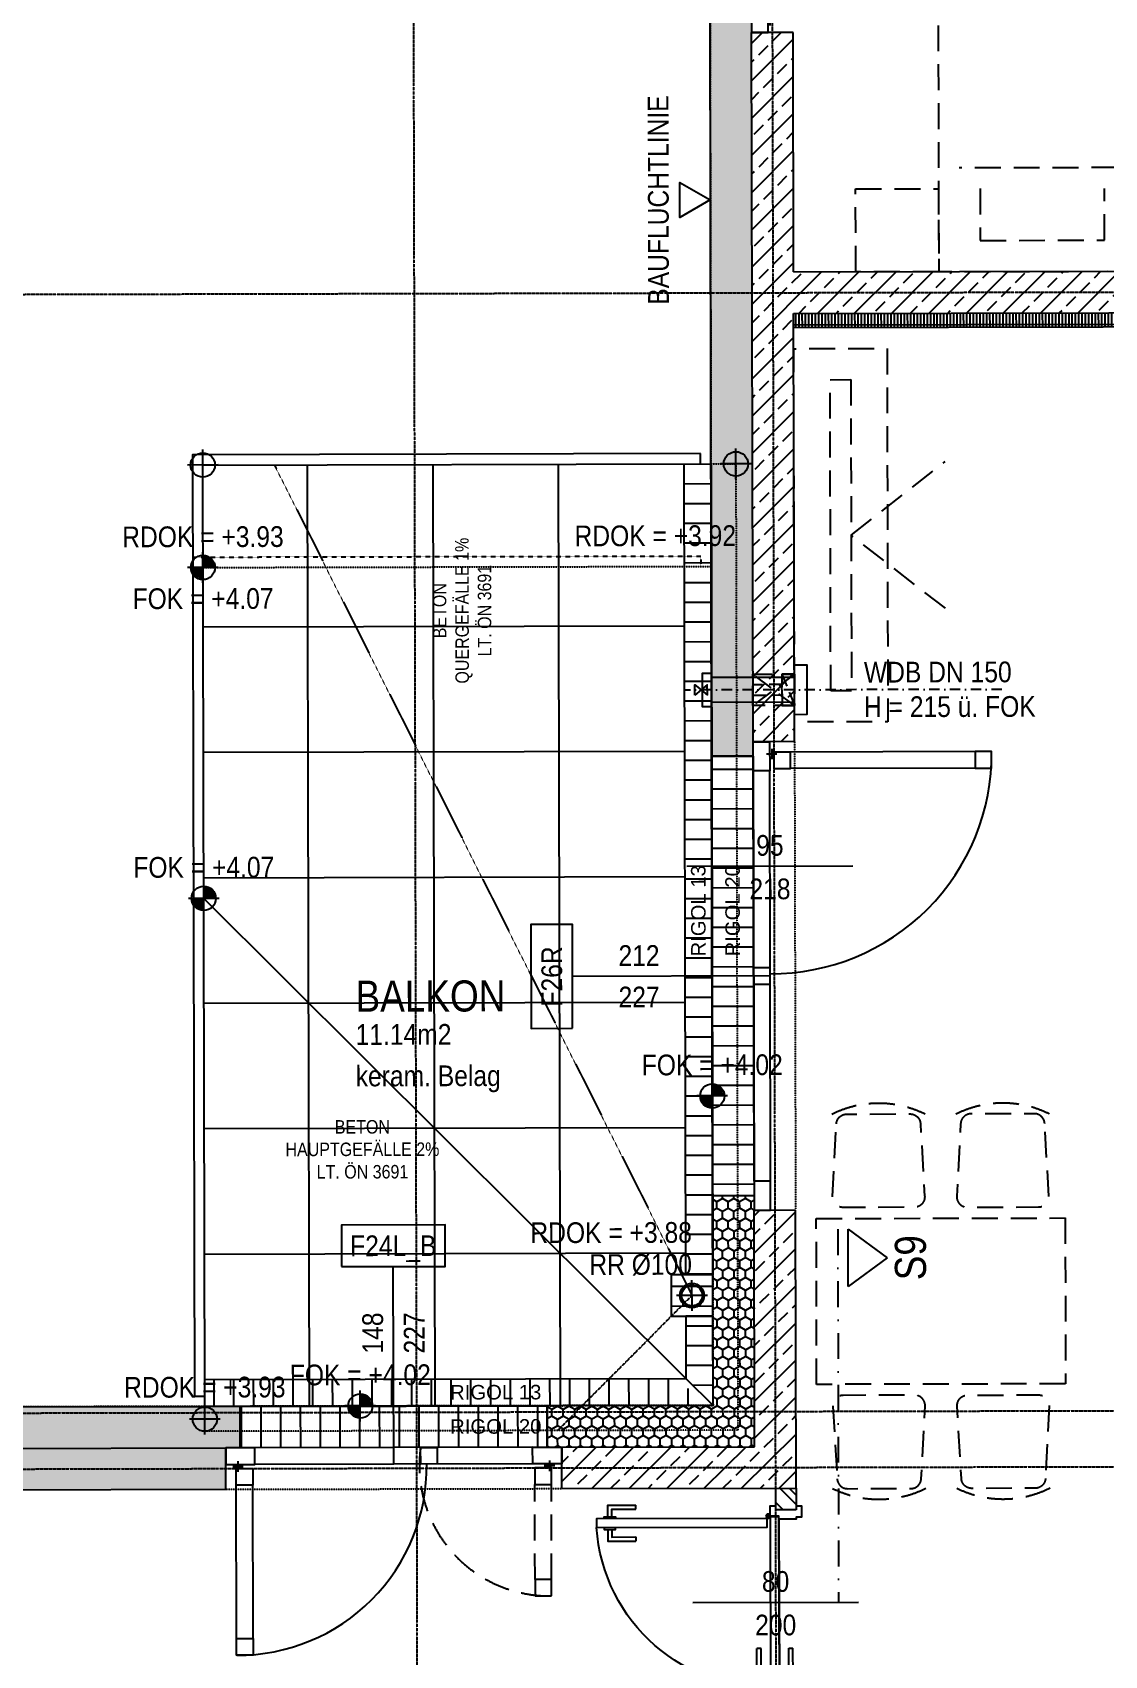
# Model space of a CAD drawing. Header units: millimetres. Extents: x -378801 to -302223, y -36469 to 154078.
# Drawn here: x -322898 to -317729, y 9235 to 17063 of the extents above; entities that cross this region are included whole.
import ezdxf
from ezdxf.enums import TextEntityAlignment as Align

# ---------------------------------------------------------------- set-up
doc = ezdxf.new("R2010")
doc.units = ezdxf.units.MM
for name, pattern in [('DASHDOT', [1, 0.5, -0.25, 0, -0.25]), ('HIDDEN2', [0.1875, 0.125, -0.0625]), ('STRICHLINIE', [0.75, 0.5, -0.25]), ('STRICHPUNKT', [1, 0.5, -0.25, 0, -0.25]), ('STRICHPUNKTX2', [2, 1, -0.5, 0, -0.5])]:
    doc.linetypes.add(name, pattern=pattern)
for name, color, linetype in [('00_HLP---------M0', 6, 'Continuous'), ('01-BFL-G00-L01-M0', 10, 'Continuous'), ('01-HID-G00-L01-ENTWÄSSERUNG', 8, 'HIDDEN2'), ('01-SCH-G00-L01-M0', 8, 'STRICHPUNKTX2'), ('01-SYM-G00-L01-M0', 8, 'Continuous'), ('01-TXT---------M0', 1, 'Continuous'), ('01-TXT---------PP', 1, 'Continuous'), ('01-TXT-G00-L01-M0', 1, 'Continuous'), ('02-ANS-G00-L01-M0', 8, 'Continuous'), ('02-ANS-G00-L01-Rigol', 8, 'Continuous'), ('02-AXO-G00-L01-M0', 8, 'STRICHPUNKT'), ('02-DIM-G00-L01-BEHÖRDE', 20, 'Continuous'), ('02-FIL-G00-L01-LILA', 223, 'Continuous'), ('02-FIL-G00-L01-ORANGE', 40, 'Continuous'), ('02-FIL-G00-L01-PLATTENBELAG', 253, 'Continuous'), ('02-FIL-G00-L01-STB', 8, 'Continuous'), ('02-HID-G00-L01-M0', 8, 'HIDDEN2'), ('02-TWA---------M0', 4, 'Continuous'), ('02-TWA-G00-L01-M0', 4, 'Continuous'), ('02-WDA---------M0', 8, 'Continuous'), ('02-WDA-G00-L01-M0', 8, 'Continuous'), ('02-ZWA---------M0', 2, 'Continuous'), ('02-ZWA-G00-L01-M0', 2, 'Continuous'), ('03-SYM-G00-L01-M0', 8, 'Continuous'), ('04-HLP---------M0', 8, 'HIDDEN2'), ('04-STO---------M0', 1, 'Continuous'), ('04-SYM---------EP', 8, 'Continuous'), ('04-SYM-G00-L01-EP', 8, 'Continuous'), ('04-TXT---------EP', 8, 'Continuous'), ('04-TXT-G00-L01-M0', 8, 'Continuous'), ('04-TXT-G00-L01-POS', 8, 'Continuous'), ('05-STO--------M0', 1, 'Continuous'), ('05-SYM---------M0', 8, 'Continuous'), ('05-SYM--------M0', 8, 'Continuous'), ('05-SYM-G00-L01-M0', 8, 'Continuous'), ('05-TXT---------PP', 8, 'Continuous'), ('05-TXT--------M0', 8, 'Continuous'), ('05-TXT-G00-L01-M0', 8, 'Continuous'), ('07-SAN---------M0', 8, 'Continuous'), ('07-SAN-G00-L01-M0', 8, 'Continuous'), ('07-TXT---------M0', 8, 'Continuous'), ('07-TXT-G00-L01-M0', 8, 'Continuous'), ('07_MOB-G00-L01-M0', 6, 'HIDDEN2')]:
    doc.layers.add(name, color=color, linetype=linetype)
doc.styles.add('ARIAL', font='arial.ttf', dxfattribs={"width": 0.85})
doc.styles.get("Standard").update_dxf_attribs({"font": 'arial.ttf'})
pattern_1 = [(90.122164, (-277267.837, 4862.295), (-27.597781, 47.566265), [31.75, -63.5]), (210.122164, (-277267.837, 4862.295), (-27.394703, -47.683512), [31.75, -63.5]), (150.122164, (-277267.837, 4862.295), (-54.992485, -0.117247), [-63.5, 31.75])]
pattern_2 = [(45.12216, (-392171.63, -40382.8), (-89.99383, 89.61088), []), (45.12216, (-392081.83, -40382.61), (-89.99383, 89.61088), [63.5, -31.75])]
pattern_3 = [(0.12216, (-392171.63, -40382.8), (-0.20309, 95.24978), [])]

# ---------------------------------------------------------------- blocks, each defined once
blk = doc.blocks.new('Fenster Doppelt 196')
at = {"layer": '02-WDA---------M0'}
for points in [[(-1.55, -0.2), (-1.55, -0.4)], [(-0.07, -0.2), (-0.07, -0.4)]]:
    blk.add_lwpolyline(points, dxfattribs=at)
at = {"layer": '04-HLP---------M0', "linetype": 'Continuous'}
for points in [[(-0.13, 0.72), (-0.13, 0.8), (-0.05, 0.8), (-0.05, 0.72)], [(-0.13, -0.1), (-0.13, -0.02), (-0.05, -0.02), (-0.05, -0.1)]]:
    blk.add_lwpolyline(points, close=True, dxfattribs=at)
for points in [[(-0.13, 0.72), (-0.13, -0.02)], [(-0.05, 0.72), (-0.05, -0.02)]]:
    blk.add_lwpolyline(points, dxfattribs=at)
at = {"layer": '04-HLP---------M0'}
for points in [[(-1.49, 0.4374), (-1.49, 0.5174), (-1.57, 0.5174), (-1.57, 0.4374)], [(-1.49, -0.1), (-1.49, -0.02), (-1.57, -0.02), (-1.57, -0.1)]]:
    blk.add_lwpolyline(points, close=True, dxfattribs=at)
for points in [[(-1.57, 0.4374), (-1.57, -0.02)], [(-1.49, 0.4374), (-1.49, -0.02)], [(-1.586, -0.11), (-1.536, -0.11)], [(-1.561, -0.135), (-1.561, -0.085)], [(-0.034, -0.11), (-0.084, -0.11)], [(-0.059, -0.135), (-0.059, -0.085)]]:
    blk.add_lwpolyline(points, dxfattribs=at)
at = {"layer": '04-HLP---------M0', "linetype": 'Continuous'}
blk.add_arc((-0.059, -0.11), 0.91, 89.53543, 180.51619, dxfattribs=at)
at = {"layer": '04-HLP---------M0'}
blk.add_arc((-1.561, -0.11), 0.6275, 351.75368, 90.82182, dxfattribs=at)
at = {"layer": '04-STO---------M0'}
for points in [[(-1.48, -0.2), (-1.62, -0.2), (-1.62, -0.12), (-1.48, -0.12)], [(-0.94, -0.2), (-1.02, -0.2), (-1.02, -0.12), (-0.94, -0.12)], [(-0.14, -0.2), (0, -0.2), (0, -0.12), (-0.14, -0.12)]]:
    blk.add_lwpolyline(points, close=True, dxfattribs=at)
at = {"layer": '04-SYM---------EP'}
for p, q in [((-1.48, -0.12), (-0.14, -0.12)), ((-1.48, -0.2), (-0.14, -0.2))]:
    blk.add_line(p, q, dxfattribs=at)
blk = doc.blocks.new('TÜR-80_10er-WAND')
at = {"layer": '00_HLP---------M0'}
for points in [[(-0.3575, 0.027), (-0.3575, 0.083), (-0.2225, 0.083)], [(-0.2225, 0.063), (-0.2225, 0.083)], [(0.4, 0.017), (-0.4, 0.017)], [(-0.375, 0.017), (-0.375, 0.027), (-0.32, 0.027), (-0.32, 0.017)], [(-0.3375, 0.027), (-0.3375, 0.063), (-0.2225, 0.063)], [(-0.375, -0.025), (-0.375, -0.035), (-0.32, -0.035), (-0.32, -0.025)], [(-0.3575, -0.035), (-0.3575, -0.091), (-0.2225, -0.091)], [(-0.3375, -0.035), (-0.3375, -0.071), (-0.2225, -0.071)], [(-0.2225, -0.071), (-0.2225, -0.091)]]:
    blk.add_lwpolyline(points, dxfattribs=at)
blk.add_lwpolyline([(0.4115, -0.025), (-0.4115, -0.025), (-0.4115, -0.025), (-0.4115, 0.017), (0.4115, 0.017)], close=True, dxfattribs=at)
at = {"layer": '02-ZWA---------M0'}
for points in [[(-0.445, 0.1), (-0.445, 0)], [(0.445, 0.1), (0.445, 0)]]:
    blk.add_lwpolyline(points, dxfattribs=at)
at = {"layer": '05-STO--------M0'}
for points in [[(-0.465, 0.1), (-0.465, 0.125), (-0.41, 0.125), (-0.41, 0.1), (-0.4, 0.1), (-0.4, 0.017), (-0.415, 0.017), (-0.415, -0.025), (-0.465, -0.025), (-0.465, 0)], [(0.465, 0.1), (0.465, 0.125), (0.41, 0.125), (0.41, 0.1), (0.4, 0.1), (0.4, 0.017), (0.415, 0.017), (0.415, -0.025), (0.465, -0.025), (0.465, 0)]]:
    blk.add_lwpolyline(points, dxfattribs=at)
at = {"layer": '05-SYM---------M0'}
for points in [[(0.352, -0.8085), (0.296, -0.8085), (0.296, -0.6735)], [(0.316, -0.6735), (0.296, -0.6735)], [(0.352, -0.7885), (0.316, -0.7885), (0.316, -0.6735)], [(0.414, -0.8085), (0.47, -0.8085), (0.47, -0.6735)], [(0.414, -0.7885), (0.45, -0.7885), (0.45, -0.6735)], [(0.45, -0.6735), (0.47, -0.6735)], [(0.362, -0.826), (0.352, -0.826), (0.352, -0.771), (0.362, -0.771)], [(0.404, -0.826), (0.414, -0.826), (0.414, -0.771), (0.404, -0.771)]]:
    blk.add_lwpolyline(points, dxfattribs=at)
at = {"layer": '05-SYM--------M0'}
blk.add_lwpolyline([(0.404, -0.0395), (0.404, -0.8625), (0.404, -0.8625), (0.362, -0.8625), (0.362, -0.0395)], close=True, dxfattribs=at)
for points in [[(0.41, -0.036), (0.42, -0.036)], [(0.415, -0.031), (0.415, -0.041)]]:
    blk.add_lwpolyline(points, dxfattribs=at)
blk.add_circle((0.415, -0.036), 0.01, dxfattribs=at)
blk.add_arc((0.415, -0.036), 0.8282, 176.33088, 266.33088, dxfattribs=at)
blk = doc.blocks.new('05-TXT')
at = {"layer": '05-TXT--------M0'}
blk.add_line((-0.4, 0), (0.4, 0), dxfattribs=at)
at = {"layer": '05-TXT--------M0', "color": 8, "style": 'ARIAL', "width": 0.85}
blk.add_attdef('BREITE', text='', height=0.1, dxfattribs=at).set_placement((0, 0.05), align=Align.CENTER)
blk.add_attdef('HÖHE', text='', height=0.1, rotation=360, dxfattribs=at).set_placement((0, -0.06), align=Align.TOP_CENTER)
blk = doc.blocks.new('01-SQM')
at = {"layer": '01-TXT---------M0', "color": 1, "style": 'ARIAL', "width": 0.85}
blk.add_attdef('ROOM', (0, 0), '', height=0.15, dxfattribs=at)
blk.add_attdef('AREA', text='', height=0.1, dxfattribs=at).set_placement((0, -0.06), align=Align.TOP_LEFT)
at = {"layer": '01-TXT---------PP', "color": 1, "style": 'ARIAL', "width": 0.85}
blk.add_attdef('NR', text='', height=0.15, dxfattribs=at).set_placement((-0.1173, 0), align=Align.RIGHT)
blk.add_attdef('FLOOR', text='', height=0.1, dxfattribs=at).set_placement((0, -0.26), align=Align.TOP_LEFT)
blk = doc.blocks.new('04-TXT')
blk.add_line((0, 0), (0.9529, 0))
at = {"layer": '04-TXT---------EP', "color": 8, "style": 'ARIAL', "width": 0.85}
blk.add_attdef('WIDTH', text='', height=0.1, dxfattribs=at).set_placement((0.6322, 0.05), align=Align.CENTER)
blk.add_attdef('HEIGHT', text='', height=0.1, dxfattribs=at).set_placement((0.6322, -0.05), align=Align.TOP_CENTER)
blk = doc.blocks.new('03-rar')
blk.add_circle((0, 0), 0.05)
at = {"layer": '01-TXT---------M0', "color": 8, "style": 'ARIAL', "width": 0.85}
blk.add_attdef('RR', text='', height=0.1, dxfattribs=at).set_placement((0, 0.1), align=Align.CENTER)
blk = doc.blocks.new('01-HK1')
for p, q in [((-0.0005, -0.0742), (-0.0005, 0.0742)), ((0.0737, 0), (-0.0747, 0))]:
    blk.add_line(p, q)
blk.add_circle((-0.0005, 0), 0.0586)
for points in [[(-0.0005, 0.0586), (0.0409, 0.0414), (-0.0005, 0)], [(-0.0005, 0), (0.0581, 0), (0.0409, 0.0414)], [(-0.0591, 0), (-0.0419, -0.0414), (-0.0005, 0)], [(-0.0419, -0.0414), (-0.0005, -0.0586), (-0.0005, 0)]]:
    blk.add_solid(points)
at = {"layer": '01-TXT---------M0', "color": 8, "style": 'ARIAL', "width": 0.85}
blk.add_attdef('HEIGHT', text='', height=0.1, dxfattribs=at).set_placement((0, 0.2), align=Align.TOP_CENTER)
blk = doc.blocks.new('schnittführung')
at = {"color": 4, "linetype": 'DASHDOT', "ltscale": 0.25}
blk.add_line((0.2375, -0.1378), (0.2375, 1.6622), dxfattribs=at)
blk.add_line((0.2375, -0.1378), (0.2375, 1.6622), dxfattribs=at)
blk.add_line((0.2375, -0.1378), (0.2375, 1.6622), dxfattribs=at)
at = {"color": 4}
blk.add_lwpolyline([(0.1875, 0.1378), (0.1875, -0.1378), (0, 0)], close=True, dxfattribs=at)
at = {"layer": '07-TXT---------M0', "color": 9, "style": 'ARIAL', "text_generation_flag": 6, "width": 0.85}
blk.add_attdef('SCHNITT', text='', height=0.15, rotation=270, dxfattribs=at).set_placement((-0.0373, 0), align=Align.CENTER)
blk = doc.blocks.new('möbel_tisch')
at = {"flags": 128}
for points in [[(0.0979, 0.856, -0.39805), (0.1479, 0.9032), (0.4533, 0.9032, -0.39805), (0.5032, 0.856), (0.5226, 0.506, -0.430564), (0.4727, 0.4532), (0.1284, 0.4532, -0.430564), (0.0785, 0.506)], [(1.1021, 0.856, 0.39805), (1.0521, 0.9032), (0.7467, 0.9032, 0.39805), (0.6968, 0.856), (0.6774, 0.506, 0.430564), (0.7273, 0.4532), (1.0716, 0.4532, 0.430564), (1.1215, 0.506)], [(0.0979, -0.856, 0.39805), (0.1479, -0.9032), (0.4533, -0.9032, 0.39805), (0.5032, -0.856), (0.5226, -0.506, 0.430564), (0.4727, -0.4532), (0.1284, -0.4532, 0.430564), (0.0785, -0.506)], [(1.1021, -0.856, -0.39805), (1.0521, -0.9032), (0.7467, -0.9032, -0.39805), (0.6968, -0.856), (0.6774, -0.506, -0.430564), (0.7273, -0.4532), (1.0716, -0.4532, -0.430564), (1.1215, -0.506)]]:
    blk.add_lwpolyline(points, format="xyb", close=True, dxfattribs=at)
blk.add_lwpolyline([(1.2, 0.4), (0, 0.4), (0, -0.4), (1.2, -0.4)], close=True)
for centre, start, end in [((0.3006, 0.4532), 63.43495, 116.56505), ((0.8994, 0.4532), 63.43495, 116.56505), ((0.3006, -0.4532), 243.43495, 296.56505), ((0.8994, -0.4532), 243.43495, 296.56505)]:
    blk.add_arc(centre, 0.5031, start, end)
blk = doc.blocks.new('BETT')
for points in [[(0, 0.95), (-0.4, 0.95), (-0.4, 1.35), (0, 1.35)], [(0, -1.35), (-0.4, -1.35), (-0.4, -0.95), (0, -0.95)]]:
    blk.add_lwpolyline(points, close=True)
at = {"flags": 128}
blk.add_lwpolyline([(-2.1, 0.95), (-2.1, -0.95), (0, -0.95), (0, 0.95)], close=True, dxfattribs=at)
for points in [[(-0.5, 0.85), (-0.5, -0.85)], [(-0.4, 0.75), (-0.15, 0.75), (-0.15, 0.15), (-0.4, 0.15)], [(-0.4, -0.75), (-0.15, -0.75), (-0.15, -0.15), (-0.4, -0.15)]]:
    blk.add_lwpolyline(points)
blk = doc.blocks.new('TV-180')
at = {"flags": 128}
blk.add_lwpolyline([(0, -1.8), (0, 0), (0.45, 0), (0.45, -1.8)], close=True, dxfattribs=at)
blk.add_lwpolyline([(0.275, -0.15), (0.275, -1.65), (0.175, -1.65), (0.175, -0.15)], close=True)
blk.add_lwpolyline([(0.7286, -1.2536), (0.275, -0.9), (0.7286, -0.5464)])
blk = doc.blocks.new('WANDLÜFER')
at = {"layer": '02-TWA---------M0', "linetype": 'HIDDEN2', "ltscale": 0.75}
for points in [[(0.075, 0), (0.075, -0.2), (-0.075, -0.2), (-0.075, 0), (0.075, 0)], [(-0.075, 0), (0.075, -0.2)], [(0.075, 0), (-0.075, -0.2)]]:
    blk.add_lwpolyline(points, dxfattribs=at)
at = {"layer": '07-SAN---------M0', "linetype": 'STRICHPUNKT', "ltscale": 0.1}
blk.add_lwpolyline([(0, 1), (0, -0.53)], dxfattribs=at)
at = {"layer": '07-SAN---------M0'}
for points in [[(0, 0), (-0.12, 0), (-0.12, 0.06), (0.12, 0.06), (0.12, 0)], [(0.08, -0.4), (-0.08, -0.4), (-0.08, -0.445), (0.08, -0.445)]]:
    blk.add_lwpolyline(points, close=True, dxfattribs=at)
for points in [[(-0.06, 0), (-0.06, -0.4)], [(0.06, 0), (0.06, -0.4)]]:
    blk.add_lwpolyline(points, dxfattribs=at)
blk = doc.blocks.new('01-HK3')
blk.add_lwpolyline([(0, 0), (0.0423, 0.0732), (-0.0423, 0.0732)], close=True)
at = {"color": 0, "style": 'ARIAL', "width": 0.85}
blk.add_attdef('HEIGHT', text='', height=0.05, dxfattribs=at).set_placement((0, 0.35), align=Align.TOP_CENTER)
blk = doc.blocks.new('türachse&qualität')
at = {"layer": '05-SYM---------M0'}
blk.add_line((-0.4, 0), (-0.4, 0), dxfattribs=at)
at = {"layer": '05-TXT---------PP'}
blk.add_lwpolyline([(-0.5, -0.25), (-0.5, 0.25), (-0.7, 0.25), (-0.7, -0.25)], close=True, dxfattribs=at)
at = {"layer": '05-TXT---------PP', "color": 8, "style": 'ARIAL', "text_generation_flag": 6, "width": 0.85}
blk.add_attdef('POS.NR.', text='', height=0.1, rotation=270, dxfattribs=at).set_placement((-0.6529, -0.0112), align=Align.TOP_CENTER)
blk = doc.blocks.new('FENSTER_214')
at = {"layer": '02-WDA---------M0'}
for points in [[(-2.19, 0), (-2.19, 0.2)], [(-0.07, 0), (-0.07, 0.1999)]]:
    blk.add_lwpolyline(points, dxfattribs=at)
at = {"layer": '04-HLP---------M0'}
for points in [[(-0.059, -0.065), (-0.059, -0.115)], [(-0.034, -0.09), (-0.084, -0.09)]]:
    blk.add_lwpolyline(points, dxfattribs=at)
at = {"layer": '04-HLP---------M0', "linetype": 'Continuous'}
for points in [[(-0.13, -0.1), (-0.13, -0.18), (-0.05, -0.18), (-0.05, -0.1)], [(-0.13, -1.07), (-0.13, -1.15), (-0.05, -1.15), (-0.05, -1.07)]]:
    blk.add_lwpolyline(points, close=True, dxfattribs=at)
for points in [[(-0.13, -1.07), (-0.13, -0.18)], [(-0.05, -1.07), (-0.05, -0.18)]]:
    blk.add_lwpolyline(points, dxfattribs=at)
blk.add_arc((-0.059, -0.09), 1.06, 179.48381, 270.46457, dxfattribs=at)
at = {"layer": '04-STO---------M0'}
for points in [[(-1.09, 0), (-1.17, 0), (-1.17, -0.08), (-1.09, -0.08)], [(-0.14, 0), (0, 0), (0, -0.08), (-0.14, -0.08)], [(-2.12, 0), (-2.26, 0), (-2.26, -0.08), (-2.12, -0.08)]]:
    blk.add_lwpolyline(points, close=True, dxfattribs=at)
at = {"layer": '04-SYM---------EP'}
for p, q in [((-2.12, 0), (-0.14, 0)), ((-2.12, -0.08), (-0.14, -0.08))]:
    blk.add_line(p, q, dxfattribs=at)
blk = doc.blocks.new('01-HK2')
for p, q in [((0.098, 0), (-0.098, 0)), ((0, -0.098), (0, 0.098))]:
    blk.add_line(p, q)
blk.add_circle((0, 0), 0.0773)
at = {"layer": '01-TXT---------M0', "color": 8, "style": 'ARIAL', "width": 0.85}
blk.add_attdef('HEIGHT', text='', height=0.1, rotation=360, dxfattribs=at).set_placement((0, 0.132), align=Align.BOTTOM_CENTER)
blk = doc.blocks.new('07_Kemper-ventil')
at = {"layer": '02-TWA---------M0', "linetype": 'HIDDEN2', "ltscale": 0.5}
for points in [[(-0.075, 0), (-0.075, -0.06), (0.075, -0.06), (0.075, 0), (-0.075, 0)], [(-0.025, -0.06), (-0.025, -0.2), (0.025, -0.2), (0.025, -0.06)]]:
    blk.add_lwpolyline(points, close=True, dxfattribs=at)
blk.add_lwpolyline([(-0.075, -0.06), (0.075, 0)], dxfattribs=at)
at = {"layer": '07-SAN---------M0', "linetype": 'STRICHPUNKT', "ltscale": 0.1}
blk.add_lwpolyline([(0, 0), (0, -0.48)], dxfattribs=at)
at = {"layer": '07-SAN---------M0'}
for points in [[(0.025, -0.42), (-0.025, -0.42), (0, -0.45), (0.025, -0.42)], [(0.025, -0.48), (-0.025, -0.48), (0, -0.45), (0.025, -0.48)]]:
    blk.add_lwpolyline(points, close=True, dxfattribs=at)

msp = doc.modelspace()

# ---------------------------------------------------------------- hatches: boundary and pattern name
at = {"layer": '02-ANS-G00-L01-Rigol', "true_color": 0x636466}
h = msp.add_hatch(dxfattribs=at)
h.set_pattern_fill('ANSI31', color=251, scale=30, angle=602.46115551, style=0)
h.set_pattern_definition([(0.12216, (-389651.03, -16694.99), (-0.20309, 95.24978), [])])
h.paths.add_polyline_path([(-319756.8489, 14981.7249), (-319626.8492, 14982.0021), (-319618.5387, 11072.0109), (-319748.5385, 11071.7337)])
h = msp.add_hatch(dxfattribs=at)
h.set_pattern_fill('ANSI31', color=251, scale=30, angle=602.46115552, style=0)
h.set_pattern_definition([(0.12216, (-389449.92, -17214.56), (-0.20309, 95.24978), [])])
h.paths.add_polyline_path([(-319623.8726, 13572.0052), (-319423.8731, 13572.4317), (-319419.3529, 11452.4365), (-319619.3524, 11452.01)])
h = msp.add_hatch(dxfattribs=at)
h.set_pattern_fill('ANSI31', color=251, scale=30, angle=422.16870486, style=0)
h.set_pattern_definition(pattern_3)
h.paths.add_polyline_path([(-319618.1123, 10872.0114), (-319618.5387, 11072.0109), (-319818.5383, 11071.5845), (-319818.1119, 10871.5849)])
h = msp.add_hatch(dxfattribs=at)
h.set_pattern_fill('ANSI31', color=251, scale=30, angle=422.16870486, style=0)
h.set_pattern_definition(pattern_3)
h.paths.add_polyline_path([(-319618.1123, 10872.0114), (-319748.112, 10871.7342), (-319747.4759, 10571.7349), (-319617.1989, 10442.0049)])
h = msp.add_hatch(dxfattribs=at)
h.set_pattern_fill('ANSI31', color=251, scale=30, angle=512.16870486, style=0)
h.set_pattern_definition([(90.12216, (-392208.61, -40382.87), (-95.24978, -0.20309), [])])
h.paths.add_polyline_path([(-319654.1761, 10441.9311), (-322104.1705, 10436.7147), (-322104.4477, 10566.7144), (-319784.453, 10571.661), (-319654.1761, 10441.9311)])
h = msp.add_hatch(dxfattribs=at)
h.set_pattern_fill('ANSI31', color=251, scale=30, angle=512.46115552, style=0)
h.set_pattern_definition([(270.12216, (-350043.77, 80268.83), (95.24978, 0.20309), [])])
h.paths.add_polyline_path([(-320417.1971, 10440.3066), (-320416.7707, 10240.3071), (-321896.7674, 10237.1515), (-321897.1938, 10437.151)])
at = {"layer": '02-FIL-G00-L01-LILA', "true_color": 0x636466}
h = msp.add_hatch(dxfattribs=at)
h.set_pattern_fill('HONEY', color=251, scale=10, angle=107.16870486, style=0)
h.set_pattern_definition(pattern_1)
h.paths.add_polyline_path([(-319631.4631, 17131.9971), (-319623.8726, 13572.0052), (-319423.8731, 13572.4317), (-319424.0223, 13642.4315), (-319431.3143, 17062.4237), (-319431.4635, 17132.4236)])
h = msp.add_hatch(dxfattribs=at)
h.set_pattern_fill('HONEY', color=251, scale=10, angle=107.16870486, style=0)
h.set_pattern_definition(pattern_1)
h.paths.add_polyline_path([(-323937.1891, 10432.8014), (-323940.3874, 11932.798), (-325150.3846, 11930.2181), (-325149.9582, 11730.2186), (-325079.9584, 11730.3678), (-324139.9605, 11732.372), (-324136.7623, 10232.3754), (-321966.7672, 10237.0022), (-321896.7674, 10237.1515), (-321897.1938, 10437.151)])
h = msp.add_hatch(dxfattribs=at)
h.set_pattern_fill('HONEY', color=251, scale=10, angle=107.16870486, style=0)
h.set_pattern_definition(pattern_1)
h.paths.add_polyline_path([(-319619.3524, 11452.01), (-319617.199, 10442.0123), (-319747.1987, 10441.7352), (-320417.1971, 10440.3066), (-320416.7707, 10240.3071), (-320346.7709, 10240.4563), (-319416.773, 10242.4392), (-319419.2036, 11382.4366), (-319419.3529, 11452.4365)])
at = {"layer": '02-FIL-G00-L01-ORANGE', "true_color": 0x636466}
h = msp.add_hatch(dxfattribs=at)
h.set_pattern_fill('GRATE', color=251, scale=20, angle=197.16870486, style=0)
h.set_pattern_definition([(90.122164, (-392171.629, -40382.8), (-15.874964, -0.033848), []), (180.12216, (-392171.63, -40382.8), (0.13539, -63.499856), [])])
h.paths.add_polyline_path([(-315428.4343, 15715.9554), (-319228.4257, 15707.8532), (-319228.2764, 15637.8534), (-315498.2849, 15645.8063), (-315495.9395, 14545.8088), (-315425.9397, 14545.9581)])
h = msp.add_hatch(dxfattribs=at)
h.set_pattern_fill('ANSI32', color=251, scale=10, angle=197.16870486, style=0)
h.set_pattern_definition([(135.12216, (-392171.63, -40382.8), (-67.20816, -67.49537), []), (135.12216, (-392171.72, -40337.9), (-67.20816, -67.49537), [])])
h.paths.add_polyline_path([(-319216.347, 10042.8661), (-319316.3468, 10042.6529), (-319316.1336, 9942.6531), (-319216.1338, 9942.8663)])
at = {"layer": '02-FIL-G00-L01-STB', "true_color": 0x636466}
h = msp.add_hatch(dxfattribs=at)
h.set_pattern_fill('ANSI33', color=251, scale=20, angle=107.16870486, style=0)
h.set_pattern_definition(pattern_2)
h.paths.add_polyline_path([(-313326.3709, 14750.4351), (-315226.3666, 14746.3841), (-315228.8612, 15916.3814), (-319228.8521, 15907.8528), (-319231.3147, 17062.8501), (-319355.3144, 17062.5858), (-319355.3144, 17062.5857), (-319431.3143, 17062.4237), (-319424.0223, 13642.4315), (-319348.0225, 13642.5936), (-319348.0225, 13642.5935), (-319224.0228, 13642.8579), (-319228.4257, 15707.8532), (-315428.4343, 15715.9554), (-315425.9397, 14545.9581), (-313525.944, 14550.0092), (-313516.9357, 10325.0188), (-313316.9361, 10325.4452), (-313236.9363, 10325.6158), (-313237.3627, 10525.6153), (-313317.3625, 10525.4448)])
h = msp.add_hatch(dxfattribs=at)
h.set_pattern_fill('ANSI33', color=251, scale=20, angle=107.16870486, style=0)
h.set_pattern_definition(pattern_2)
h.paths.add_polyline_path([(-321966.6052, 10161.0024), (-321966.6052, 10161.0024), (-321966.7672, 10237.0022), (-324136.7623, 10232.3754), (-324139.9605, 11732.372), (-325079.9584, 11730.3678), (-325079.5319, 11530.3683), (-324339.5336, 11531.9461), (-324329.5125, 6831.9567), (-321139.5197, 6838.7583), (-321135.7245, 5058.7624), (-323630.7188, 5053.4426), (-323630.2924, 4853.4431), (-321135.2981, 4858.7628), (-321133.8162, 4163.7644), (-320933.8167, 4164.1908), (-320939.5202, 6839.1848), (-319439.5236, 6842.383), (-319442.2528, 8122.3801), (-317332.2575, 8126.8789), (-317327.2896, 5796.8842), (-317127.2901, 5797.3106), (-317128.6547, 6437.3092), (-316528.656, 6438.5885), (-313808.6622, 6444.3879), (-313808.6622, 6444.388), (-313508.6629, 6445.0276), (-313507.5222, 5910.0288), (-313507.2983, 5805.0291), (-313307.2988, 5805.4555), (-313314.6121, 9235.4477), (-313514.6116, 9235.0213), (-313509.0893, 6645.0271), (-317129.0811, 6637.3087), (-317129.8913, 7017.3079), (-317132.6844, 8327.3049), (-319642.6787, 8321.9532), (-319639.9496, 7041.9561), (-324129.9394, 7032.3827), (-324136.3358, 10032.3759), (-321966.3408, 10037.0027)])
h = msp.add_hatch(dxfattribs=at)
h.set_pattern_fill('ANSI33', color=251, scale=20, angle=107.16870486, style=0)
h.set_pattern_definition([(44.82971, (-389052.15, -18110.56), (-89.53527, 90.06906), []), (44.82971, (-388962.35, -18110.83), (-89.53527, 90.06906), [63.5, -31.75])])
h.paths.add_polyline_path([(-319216.347, 10042.8661), (-319219.2041, 11382.8631), (-319419.2036, 11382.4366), (-319416.773, 10242.4392), (-320346.7709, 10240.4563), (-320346.6003, 10160.4565), (-320346.3444, 10040.4568)])

# ---------------------------------------------------------------- linework, layer by layer
at = {"layer": '01-BFL-G00-L01-M0', "color": 251, "linetype": 'STRICHLINIE', "true_color": 0x636466}
msp.add_lwpolyline([(-319617.199, 10442.0123), (-349756.6668, 10377.7502), (-349751.0119, 19730.8358), (-349735.5541, 24962.029), (-319594.1437, 25101.1572), (-319637.3149, 19875.2322), (-319617.199, 10442.0123)], close=True, dxfattribs=at)
at = {"layer": '01-HID-G00-L01-ENTWÄSSERUNG', "color": 251, "true_color": 0x636466}
msp.add_lwpolyline([(-321731.8742, 14977.5138), (-319718.3288, 10971.7979), (-320366.9414, 10320.4135)], dxfattribs=at)
for points in [[(-320610.8, 14474.8976, 0, 0, 0), (-320610.2669, 14224.8982, 50, 0, 0), (-320609.9471, 14074.8985, 0, 0, 0)], [(-321507.0044, 11459.5987, 0, 0, 0), (-321257.005, 11460.1318, 50, 0, 0), (-321107.0053, 11460.4516, 0, 0, 0)]]:
    msp.add_lwpolyline(points, format="xyseb", dxfattribs=at)
at = {"layer": '02-ANS-G00-L01-M0', "color": 251, "true_color": 0x636466}
msp.add_lwpolyline([(-319677.2588, 15031.8947), (-322127.2532, 15026.6709), (-322117.2999, 10486.6818), (-322067.3, 10486.7884), (-322077.1467, 14976.7777), (-319677.1522, 14981.8948), (-319677.2588, 15031.8947)], dxfattribs=at)
at = {"layer": '02-ANS-G00-L01-Rigol', "color": 251, "true_color": 0x636466}
for points in [[(-319756.8489, 14981.7249), (-319626.8492, 14982.0021), (-319618.5387, 11072.0109), (-319748.5385, 11071.7337)], [(-319623.8726, 13572.0052), (-319423.8731, 13572.4317), (-319419.3529, 11452.4365), (-319619.3524, 11452.01)], [(-319618.1123, 10872.0114), (-319618.5387, 11072.0109), (-319818.5383, 11071.5845), (-319818.1119, 10871.5849)], [(-319618.1123, 10872.0114), (-319748.112, 10871.7342), (-319747.4759, 10571.7349), (-319617.1989, 10442.0049)], [(-319617.1989, 10442.0049), (-322067.1934, 10436.7886), (-322067.4706, 10566.7883), (-319747.4759, 10571.7349), (-319617.1989, 10442.0049)], [(-320417.1971, 10440.3066), (-320416.7707, 10240.3071), (-321896.7674, 10237.1515), (-321897.1938, 10437.151)]]:
    msp.add_lwpolyline(points, close=True, dxfattribs=at)
at = {"layer": '02-AXO-G00-L01-M0', "color": 251, "true_color": 0x636466}
for points in [[(-319342.0471, 22096.3236), (-319267.5764, -12831.0388)], [(-321067.7284, 20068.9415), (-320997.5725, -12834.7274)], [(-337391.2291, 15769.1275), (-303778.674, 15840.7948)], [(-337379.7261, 10374.1397), (-303767.171, 10445.8071)], [(-337379.1504, 10104.1403), (-303766.5953, 10175.8077)]]:
    msp.add_lwpolyline(points, dxfattribs=at)
at = {"layer": '02-FIL-G00-L01-PLATTENBELAG', "color": 251, "true_color": 0x636466}
for points in [[(-321562.1945, 10437.8653), (-321571.8745, 14977.855)], [(-320957.1959, 10439.1552), (-320966.8759, 14979.1449)], [(-320352.1973, 10440.4452), (-320361.8773, 14980.4349)], [(-322075.3447, 14196.7743), (-319755.2135, 14201.7212)], [(-322074.0548, 13591.7757), (-319753.9235, 13596.7226)], [(-322072.7648, 12986.7771), (-319752.6336, 12991.724)], [(-319747.4759, 10571.7349), (-322072.5638, 12886.929)], [(-322071.4749, 12381.7784), (-319751.3436, 12386.7253)], [(-322070.1849, 11776.7798), (-319750.0537, 11781.7267)], [(-322068.8949, 11171.7812), (-319748.7637, 11176.7281)]]:
    msp.add_lwpolyline(points, dxfattribs=at)
at = {"layer": '02-HID-G00-L01-M0', "color": 251, "true_color": 0x636466}
for points in [[(-319626.8789, 14982.002), (-319506.8792, 14982.2579), (-319496.9434, 10322.2685), (-319496.9434, 10322.2685), (-322066.9375, 10316.7888), (-322067.1934, 10436.7886)], [(-322126.063, 14482.5472), (-319625.8254, 14487.8781)], [(-319224.0228, 13642.8579), (-319219.2041, 11382.8631)], [(-319623.8726, 13572.0052), (-319619.3524, 11452.01)], [(-321097.203, 10438.8617), (-319617.2064, 10442.0173)], [(-321966.3408, 10037.0027), (-320346.3445, 10040.4618)]]:
    msp.add_lwpolyline(points, dxfattribs=at)
at = {"layer": '02-HID-G00-L01-M0', "color": 251, "ltscale": 0.5, "true_color": 0x636466}
msp.add_lwpolyline([(-322126.1696, 14532.5471), (-319675.9319, 14537.7714), (-319675.8253, 14487.7715)], dxfattribs=at)
at = {"layer": '02-TWA-G00-L01-M0', "color": 251, "true_color": 0x636466}
for p, q in [((-324136.7623, 10232.3754), (-321966.7672, 10237.0022)), ((-320346.7709, 10240.4563), (-319416.773, 10242.4392)), ((-324136.3358, 10032.3759), (-321966.3408, 10037.0027)), ((-320346.3445, 10040.4618), (-319216.347, 10042.8661))]:
    msp.add_line(p, q, dxfattribs=at)
for points in [[(-319231.3147, 17062.8501), (-319431.3143, 17062.4237)], [(-319424.0223, 13642.4315), (-319431.3143, 17062.4237)], [(-319228.8521, 15907.8528), (-319231.3147, 17062.8501)], [(-319228.8521, 15907.8528), (-315228.8612, 15916.3814)], [(-319228.4257, 15707.8532), (-315428.4343, 15715.9554)], [(-319224.0228, 13642.8579), (-319228.4257, 15707.8532)], [(-319224.0228, 13642.8579), (-319424.0223, 13642.4315)], [(-319219.2041, 11382.8631), (-319419.2036, 11382.4366)], [(-319416.773, 10242.4392), (-319419.2036, 11382.4366)], [(-319216.347, 10042.8661), (-319219.2041, 11382.8631)], [(-321966.3408, 10037.0027), (-321966.7672, 10237.0022)], [(-320346.3444, 10040.4568), (-320346.7709, 10240.4563)]]:
    msp.add_lwpolyline(points, dxfattribs=at)
at = {"layer": '02-WDA-G00-L01-M0', "color": 251, "true_color": 0x636466}
for p, q in [((-323937.1891, 10432.8014), (-321097.203, 10438.8617)), ((-319617.2064, 10442.0173), (-319617.199, 10442.0123))]:
    msp.add_line(p, q, dxfattribs=at)
for points in [[(-319623.8726, 13572.0052), (-319631.4631, 17131.9971)], [(-319617.199, 10442.0123), (-319619.3524, 11452.01)]]:
    msp.add_lwpolyline(points, dxfattribs=at)
at = {"layer": '02-ZWA-G00-L01-M0', "color": 251, "true_color": 0x636466}
for points in [[(-315493.1677, 13245.8118), (-315498.2849, 15645.8063), (-319228.2764, 15637.8534)], [(-319316.3468, 10042.6529), (-319316.1229, 9937.6531)], [(-319216.347, 10042.8661), (-319216.1231, 9937.8663)]]:
    msp.add_lwpolyline(points, dxfattribs=at)

# ---------------------------------------------------------------- block references
at = {"layer": '01-SCH-G00-L01-M0', "color": 251, "true_color": 0x636466}
ref = msp.add_blockref('schnittführung', (-318777.6209, 11153.8104), dxfattribs=dict(at, xscale=1000, yscale=1000, zscale=1000, rotation=180.1221635850591))
ref.add_attrib('SCHNITT', 'S9', dxfattribs={"layer": '07-TXT---------M0', "color": 9, "height": 150, "rotation": 90.12216358, "style": 'ARIAL', "width": 0.85}).set_placement((-318740.3617, 11153.8898), align=Align.TOP_CENTER)
at = {"layer": '01-SYM-G00-L01-M0', "color": 251, "true_color": 0x636466}
ref = msp.add_blockref('01-HK2', (-322077.1467, 14976.7777), dxfattribs=dict(at, xscale=757.5757580624575, yscale=757.5757580613007, zscale=757.5757580681662, rotation=0.1221636013334861))
ref.add_attrib('HEIGHT', 'RDOK = +3.93', dxfattribs={"layer": '01-TXT---------M0', "color": 8, "height": 100, "rotation": 0.1221636, "style": 'ARIAL', "width": 0.85}).set_placement((-322076.2389, 14550.9974), align=Align.BOTTOM_CENTER)
ref = msp.add_blockref('01-HK2', (-319506.8792, 14982.2572), dxfattribs=dict(at, xscale=757.5757580624575, yscale=757.5757580613007, zscale=757.5757580681662, rotation=0.1221636013334861))
ref.add_attrib('HEIGHT', 'RDOK = +3.92', dxfattribs={"layer": '01-TXT---------M0', "color": 8, "height": 100, "rotation": 0.1221636, "style": 'ARIAL', "width": 0.85}).set_placement((-319505.9714, 14556.4769), align=Align.BOTTOM_RIGHT)
ref = msp.add_blockref('01-HK1', (-322076.0631, 14482.6533), dxfattribs=dict(at, xscale=1000, yscale=1000, zscale=1000, rotation=0.1222048592768112))
ref.add_attrib('HEIGHT', 'FOK = +4.07', dxfattribs={"layer": '01-TXT---------M0', "color": 8, "height": 100, "rotation": 0.12220486, "style": 'ARIAL', "width": 0.85}).set_placement((-322075.85, 14382.6536), align=Align.TOP_CENTER)
at = {"layer": '01-SYM-G00-L01-M0', "color": 251, "true_color": 0x636466, "xscale": 1000, "yscale": 1000, "zscale": 1000, "rotation": 0.1222048592768112}
for p, values in [((-322072.0437, 12886.9301), {'HEIGHT': 'FOK = +4.07'}), ((-319620.3804, 11934.1404), {'HEIGHT': 'FOK = +4.02'}), ((-321317.3411, 10439.113), {'HEIGHT': 'FOK = +4.02'})]:
    msp.add_blockref('01-HK1', p, dxfattribs=at).add_auto_attribs(values)
at = {"layer": '01-SYM-G00-L01-M0', "color": 251, "true_color": 0x636466}
ref = msp.add_blockref('01-HK2', (-319718.3288, 10971.7979), dxfattribs=dict(at, xscale=757.5757580624575, yscale=757.5757580613007, zscale=757.5757580681662, rotation=0.1221636013334861))
ref.add_attrib('HEIGHT', 'RDOK = +3.88', dxfattribs={"layer": '01-TXT---------M0', "color": 8, "height": 100, "rotation": 0.1221636, "style": 'ARIAL', "width": 0.85}).set_placement((-319718.8068, 11196.0162), align=Align.BOTTOM_RIGHT)
ref = msp.add_blockref('01-HK2', (-322067.0625, 10375.3824), dxfattribs=dict(at, xscale=757.5757580624575, yscale=757.5757580613007, zscale=757.5757580681662, rotation=0.1221636013334861))
ref.add_attrib('HEIGHT', 'RDOK = +3.93', dxfattribs={"layer": '01-TXT---------M0', "color": 8, "height": 100, "rotation": 0.1221636, "style": 'ARIAL', "width": 0.85}).set_placement((-322067.2207, 10449.601), align=Align.BOTTOM_CENTER)
at = {"layer": '01-TXT-G00-L01-M0', "color": 251, "true_color": 0x636466, "xscale": 1000, "yscale": 1000, "zscale": 1000, "rotation": 0.1221635755379525}
msp.add_blockref('01-SQM', (-321340.5938, 12340.2587), dxfattribs=at).add_auto_attribs({'ROOM': 'BALKON', 'AREA': '11.14m2', 'FLOOR': 'keram. Belag'})
at = {"layer": '02-DIM-G00-L01-BEHÖRDE', "color": 251, "true_color": 0x636466}
ref = msp.add_blockref('01-HK3', (-319630.8896, 16255.0896), dxfattribs=dict(at, xscale=-2000.000000016163, yscale=2000.000000025194, zscale=2000.000000000001, rotation=90.12216356908075))
ref.add_attrib('HEIGHT', 'BAUFLUCHTLINIE', dxfattribs={"layer": '0', "color": 0, "extrusion": (0, 0, -1), "height": 100, "rotation": 269.87783643, "style": 'ARIAL', "text_generation_flag": 2, "width": 0.85}).set_placement((319930.8889, 16254.45), align=Align.TOP_CENTER)
at = {"layer": '03-SYM-G00-L01-M0', "color": 251, "true_color": 0x636466}
ref = msp.add_blockref('03-rar', (-319718.3288, 10971.7979), dxfattribs=dict(at, xscale=1000, yscale=1000, zscale=1000, rotation=0.1221635837078192))
ref.add_attrib('RR', 'RR %%c100', dxfattribs={"layer": '01-TXT---------M0', "color": 8, "height": 100, "rotation": 0.12216359, "style": 'ARIAL', "width": 0.85}).set_placement((-319718.542, 11071.7977), align=Align.RIGHT)
at = {"layer": '04-SYM-G00-L01-EP', "color": 251, "true_color": 0x636466, "yscale": 1000, "zscale": 1000}
for name, p, xscale, rotation in [('Fenster Doppelt 196', (-319234.7688, 18682.8465), -1000, 270.1221635840743), ('FENSTER_214', (-319424.0223, 13642.4315), 1000, 90.12216357380792), ('Fenster Doppelt 196', (-321966.3408, 10037.0027), 1000, 180.1221635831482)]:
    msp.add_blockref(name, p, dxfattribs=dict(at, xscale=xscale, rotation=rotation))
at = {"layer": '04-TXT-G00-L01-M0', "color": 251, "true_color": 0x636466, "xscale": 1000, "yscale": 1000, "zscale": 1000}
for name, p, rotation, values in [('05-TXT', (-319342.7432, 13042.6034), 0.1221628955565823, {'BREITE': '95', 'HÖHE': '218'}), ('04-TXT', (-321156.5985, 10158.7295), 90.12216354720299, {'WIDTH': '148', 'HEIGHT': '227'})]:
    msp.add_blockref(name, p, dxfattribs=dict(at, rotation=rotation)).add_auto_attribs(values)
at = {"layer": '04-TXT-G00-L01-M0', "color": 251, "true_color": 0x636466}
ref = msp.add_blockref('04-TXT', (-319341.6132, 12512.6046), dxfattribs=dict(at, xscale=-1000, yscale=1000, zscale=1000, rotation=0.1221636244448732))
ref.add_attrib('WIDTH', '212', dxfattribs={"layer": '04-TXT---------EP', "color": 8, "extrusion": (0, 0, -1), "height": 100, "rotation": 359.87783638, "style": 'ARIAL', "text_generation_flag": 2, "width": 0.85}).set_placement((319973.8817, 12561.2566), align=Align.CENTER)
ref.add_attrib('HEIGHT', '227', dxfattribs={"layer": '04-TXT---------EP', "color": 8, "extrusion": (0, 0, -1), "height": 100, "rotation": 359.87783638, "style": 'ARIAL', "text_generation_flag": 2, "width": 0.85}).set_placement((319973.6685, 12461.2569), align=Align.TOP_CENTER)
at = {"layer": '04-TXT-G00-L01-POS', "color": 251, "true_color": 0x636466}
ref = msp.add_blockref('türachse&qualität', (-319794.5381, 12511.6389), dxfattribs=dict(at, xscale=1000, yscale=1000, zscale=1000, rotation=0.1221599235187604))
ref.add_attrib('POS.NR.', 'F26R', dxfattribs={"layer": '05-TXT---------PP', "color": 8, "height": 100, "rotation": 270.12215992, "style": 'ARIAL', "text_generation_flag": 6, "width": 0.85}).set_placement((-320394.5367, 12510.3596), align=Align.MIDDLE_CENTER)
ref = msp.add_blockref('türachse&qualität', (-321157.5642, 10611.6544), dxfattribs=dict(at, xscale=1000, yscale=1000, zscale=1000, rotation=270.1221599307571))
ref.add_attrib('POS.NR.', 'F24L_B', dxfattribs={"layer": '05-TXT---------PP', "color": 8, "height": 100, "rotation": 180.12215993, "style": 'ARIAL', "text_generation_flag": 6, "width": 0.85}).set_placement((-321158.8435, 11211.653), align=Align.MIDDLE_CENTER)
at = {"layer": '05-SYM-G00-L01-M0', "color": 251, "true_color": 0x636466, "xscale": -1000, "yscale": 1000, "zscale": 1000, "rotation": 270.1221639110144}
msp.add_blockref('TÜR-80_10er-WAND', (-319315.1741, 9492.6541), dxfattribs=at)
at = {"layer": '05-TXT-G00-L01-M0', "color": 251, "true_color": 0x636466, "xscale": 1000, "yscale": 1000, "zscale": 1000, "rotation": 0.122163576918873}
msp.add_blockref('05-TXT', (-319315.1741, 9492.6541), dxfattribs=at).add_auto_attribs({'BREITE': '80', 'HÖHE': '200'})
at = {"layer": '07-SAN-G00-L01-M0', "color": 251, "true_color": 0x636466, "xscale": 1000, "yscale": 1000, "zscale": 1000}
for name, rotation in [('WANDLÜFER', 270.1221636046584), ('07_Kemper-ventil', 270.122163552369)]:
    msp.add_blockref(name, (-319224.5558, 13892.8574), dxfattribs=dict(at, rotation=rotation))
at = {"layer": '07_MOB-G00-L01-M0', "color": 251, "true_color": 0x636466, "yscale": 1000, "zscale": 1000}
for name, p, xscale, rotation in [('BETT', (-317578.8559, 15911.3708), 1000, 270.1221635836886), ('TV-180', (-319228.0632, 15537.8536), 1000, 0.1221636501196838), ('möbel_tisch', (-319118.2662, 10943.0773), -1000, 180.1221635298808)]:
    msp.add_blockref(name, p, dxfattribs=dict(at, xscale=xscale, rotation=rotation))

# ---------------------------------------------------------------- texts
at = {"layer": '01-HID-G00-L01-ENTWÄSSERUNG', "color": 251, "true_color": 0x636466, "char_height": 65, "width": 764.6, "attachment_point": 8, "style": 'ARIAL'}
for s, insert, rotation in [('BETON QUERGEFÄLLE 1%\\PLT. ÖN 3691', (-320685.3734, 14274.7381), 90.12216729), ('BETON\\PHAUPTGEFÄLLE 2%\\PLT. ÖN 3691', (-321307.1648, 11535.025), 0.12216358)]:
    msp.add_mtext(s, dxfattribs=dict(at, insert=insert, rotation=rotation))
at = {"layer": '07-SAN-G00-L01-M0', "color": 251, "true_color": 0x636466, "insert": (-318889.5566, 13893.5716), "char_height": 100, "width": 1538, "attachment_point": 4, "rotation": 0.12216358, "style": 'ARIAL'}
msp.add_mtext('WDB DN 150\\PH = 215 ü. FOK', dxfattribs=at)
at = {"layer": '07-TXT-G00-L01-M0', "color": 251, "true_color": 0x636466, "char_height": 70, "width": 1060.3, "attachment_point": 4}
for s, insert, rotation in [('{\\fArial|b0|i0|c0|p34;RIGOL 13}', (-319687.0004, 12606.8539), 90.12216358), ('{\\fArial|b0|i0|c0|p34;RIGOL 20}', (-319521.8011, 12607.2061), 90.12216358), ('{\\fArial|b0|i0|c0|p34;RIGOL 13}', (-320884.9374, 10504.5058), 0.12216358), ('{\\fArial|b0|i0|c0|p34;RIGOL 20}', (-320884.5852, 10339.3064), 0.12216358)]:
    msp.add_mtext(s, dxfattribs=dict(at, insert=insert, rotation=rotation))

doc.saveas('drawing.dxf')
